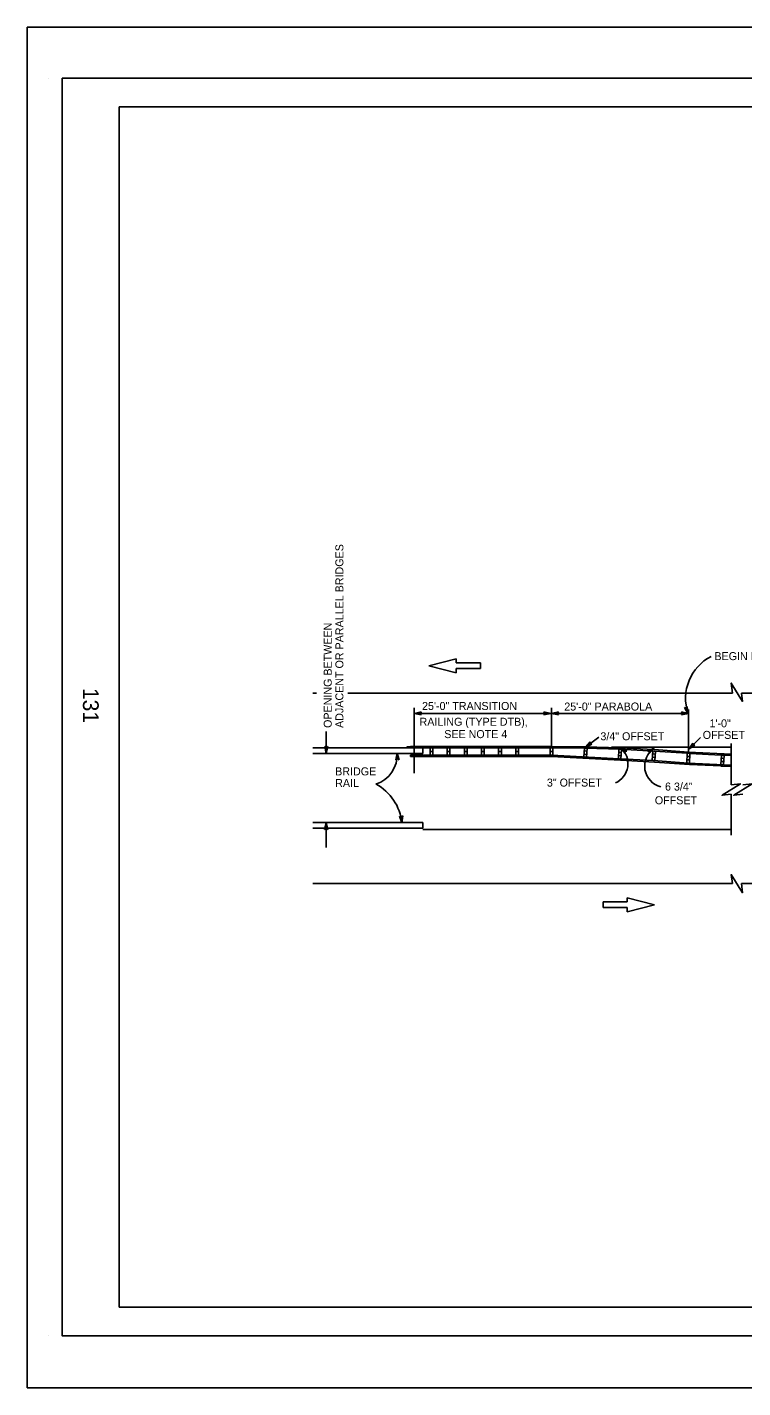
# Model space of a CAD drawing. Extents: x -894 to 866, y -476 to 714.
# Drawn here: x -894 to -268, y -476 to 714 of the extents above; entities that cross this region are included whole.
import ezdxf

# ---------------------------------------------------------------- set-up
doc = ezdxf.new("R2010")
doc.units = 0
for name, color, linetype in [('10 Sheet Format', 7, 'Continuous'), ('56 Stage 3 Anno', 7, 'Continuous'), ('57 Undefined', 7, 'Continuous'), ('60 Nongeo Data', 7, 'Continuous')]:
    doc.layers.add(name, color=color, linetype=linetype)

msp = doc.modelspace()

# ---------------------------------------------------------------- linework, layer by layer
at = {"layer": '10 Sheet Format'}
for p, q in [((-875.4, 669), (-875.4, 669)), ((-813.5, 644), (811.5, 644)), ((-813.5, 644), (-813.5, -406)), ((-813.5, -406), (-438.2, -406)), ((-438.7, -406), (199.1, -406)), ((-875.4, -431.1), (-875.4, -431.1))]:
    msp.add_line(p, q, dxfattribs=at)
for points in [[(-894, 713.6), (866, 713.6), (866, -476.4), (-894, -476.4)], [(-863.4, 669), (836.6, 669), (836.6, -431), (-863.4, -431)], [(-863.4, 669), (836.6, 669), (836.6, -431), (-863.4, -431)]]:
    msp.add_lwpolyline(points, close=True, dxfattribs=at)
at = {"layer": '56 Stage 3 Anno'}
for p, q in [((-317.7, 118.2), (-316.7, 119.4)), ((-317, 119.1), (-316.5, 114.6)), ((-316.7, 119.4), (-316.7, 119.4)), ((-316.7, 119.4), (-316.1, 113.3)), ((-555.6, 118.4), (-555.6, 61.2)), ((-555.3, 113.4), (-549.4, 114.7)), ((-555.3, 113.4), (-435.5, 113.4)), ((-549.4, 112.1), (-555.3, 113.4)), ((-555.3, 113.4), (-555.3, 113.4)), ((-553.9, 113.4), (-549.6, 114.3)), ((-549.6, 112.4), (-553.9, 113.4)), ((-552.6, 113.4), (-549.8, 114)), ((-549.8, 112.8), (-552.6, 113.4)), ((-551.2, 113.4), (-550, 113.6)), ((-550, 113.1), (-551.2, 113.4)), ((-549.4, 114.7), (-550.2, 113.4)), ((-550.2, 113.4), (-549.4, 112.1)), ((-549.4, 114.7), (-549.4, 114.7)), ((-549.4, 112.1), (-549.4, 112.1)), ((-441.3, 113.4), (-442.1, 114.7)), ((-442.1, 114.7), (-442.1, 114.7)), ((-442.1, 114.7), (-436.2, 113.4)), ((-436.2, 113.4), (-442.1, 112.1)), ((-442.1, 112.1), (-441.3, 113.4)), ((-442.1, 112.1), (-442.1, 112.1)), ((-441.9, 114.3), (-437.5, 113.4)), ((-437.5, 113.4), (-441.8, 112.4)), ((-438.9, 113.4), (-441.7, 112.8)), ((-441.6, 114), (-438.9, 113.4)), ((-441.4, 113.7), (-440.2, 113.4)), ((-440.2, 113.4), (-441.4, 113.1)), ((-436.2, 113.4), (-436.2, 113.4)), ((-435.5, 83.8), (-435.5, 118.4)), ((-435.4, 113.4), (-429.5, 114.7)), ((-435.4, 113.4), (-315.8, 113.4)), ((-429.5, 112.1), (-435.4, 113.4)), ((-435.4, 113.4), (-435.4, 113.4)), ((-434.1, 113.4), (-429.8, 114.3)), ((-429.7, 112.4), (-434.1, 113.4)), ((-432.7, 113.4), (-429.9, 114)), ((-430, 112.8), (-432.7, 113.4)), ((-431.4, 113.4), (-430.2, 113.6)), ((-430.2, 113.1), (-431.4, 113.4)), ((-429.5, 114.7), (-430.3, 113.4)), ((-430.3, 113.4), (-429.5, 112.1)), ((-429.5, 114.7), (-429.5, 114.7)), ((-429.5, 112.1), (-429.5, 112.1)), ((-320.9, 113.4), (-321.7, 114.7)), ((-321.7, 114.7), (-321.7, 114.7)), ((-321.7, 114.7), (-315.8, 113.4)), ((-315.8, 113.4), (-321.7, 112.1)), ((-321.7, 112.1), (-320.9, 113.4)), ((-321.7, 112.1), (-321.7, 112.1)), ((-321.5, 114.3), (-317.1, 113.4)), ((-317.1, 113.4), (-321.4, 112.4)), ((-318.5, 113.4), (-321.3, 112.8)), ((-321.2, 114), (-318.5, 113.4)), ((-321, 113.7), (-319.8, 113.4)), ((-319.8, 113.4), (-321, 113.1)), ((-316.1, 113.3), (-319.2, 118.6)), ((-319.2, 118.6), (-319.2, 118.6)), ((-319.2, 118.6), (-317.7, 118.2)), ((-316.5, 114.6), (-318.8, 118.5)), ((-317, 115.9), (-318.4, 118.4)), ((-317.4, 117.2), (-318, 118.3)), ((-317.5, 118.5), (-317.4, 117.2)), ((-317.3, 118.8), (-317, 115.9)), ((-316.1, 113.3), (-316.1, 113.3)), ((-315.8, 79), (-315.8, 116.9)), ((-315.8, 113.4), (-315.8, 113.4)), ((-632.5, 97.7), (-632.5, 78.4)), ((-632.5, 78.4), (-633.8, 84.4)), ((-633.8, 84.4), (-633.8, 84.4)), ((-633.8, 84.4), (-632.5, 83.6)), ((-632.5, 79.8), (-633.5, 84.2)), ((-632.5, 81.2), (-633.1, 84)), ((-632.5, 82.6), (-632.8, 83.8)), ((-632.5, 83.6), (-631.2, 84.4)), ((-631.2, 84.4), (-632.5, 78.4)), ((-631.5, 84.2), (-632.5, 79.8)), ((-631.9, 84), (-632.5, 81.2)), ((-632.2, 83.8), (-632.5, 82.6)), ((-631.2, 84.4), (-631.2, 84.4)), ((-394, 92.6), (-405.7, 83.8)), ((-405.7, 83.8), (-401.7, 88.5)), ((-400.1, 86.4), (-405.7, 83.8)), ((-405.7, 83.8), (-405.7, 83.8)), ((-404.6, 84.7), (-401.7, 88.1)), ((-400.5, 86.5), (-404.6, 84.7)), ((-403.5, 85.5), (-401.6, 87.7)), ((-400.9, 86.7), (-403.5, 85.5)), ((-402.4, 86.3), (-401.6, 87.3)), ((-401.3, 86.8), (-402.4, 86.3)), ((-401.7, 88.5), (-401.7, 88.5)), ((-401.7, 88.5), (-401.6, 86.9)), ((-401.6, 86.9), (-400.1, 86.4)), ((-400.1, 86.4), (-400.1, 86.4)), ((-371.3, 78.5), (-374.8, 83.4)), ((-374.8, 83.4), (-374.8, 83.4)), ((-374.8, 83.4), (-369.5, 80.5)), ((-315.1, 82.3), (-305.1, 92.3)), ((-315.1, 82.3), (-311.9, 87.4)), ((-310, 85.5), (-315.1, 82.3)), ((-314.2, 83.3), (-311.8, 87)), ((-310.4, 85.6), (-314.2, 83.3)), ((-313.2, 84.2), (-311.7, 86.6)), ((-310.8, 85.7), (-313.2, 84.2)), ((-312.2, 85.2), (-311.6, 86.2)), ((-311.2, 85.8), (-312.2, 85.2)), ((-311.9, 87.4), (-311.9, 87.4)), ((-311.9, 87.4), (-311.5, 85.9)), ((-311.5, 85.9), (-310, 85.5)), ((-310, 85.5), (-310, 85.5)), ((-632.5, 78.4), (-632.5, 78.4)), ((-571.5, 72.7), (-570.5, 78.7)), ((-570.2, 73.6), (-571.5, 72.7)), ((-571.5, 72.7), (-571.5, 72.7)), ((-571.1, 73), (-570.4, 77.4)), ((-570.8, 73.2), (-570.4, 76)), ((-570.5, 78.7), (-570.5, 78.7)), ((-570.5, 78.7), (-568.8, 72.9)), ((-570.5, 73.4), (-570.3, 74.6)), ((-570.4, 77.4), (-569.2, 73.1)), ((-570.4, 76), (-569.6, 73.3)), ((-570.3, 74.6), (-569.9, 73.5)), ((-568.8, 72.9), (-570.2, 73.6)), ((-568.8, 72.9), (-568.8, 72.9)), ((-371.2, 78.9), (-373.8, 82.5)), ((-373.8, 82.5), (-369.9, 80.4)), ((-371.1, 79.3), (-372.8, 81.6)), ((-372.8, 81.6), (-370.3, 80.2)), ((-371, 79.7), (-371.8, 80.7)), ((-371.8, 80.7), (-370.7, 80.1)), ((-371, 80), (-371.3, 78.5)), ((-371.3, 78.5), (-371.3, 78.5)), ((-369.5, 80.5), (-371, 80)), ((-369.5, 80.5), (-369.5, 80.5)), ((-351.4, 80.8), (-345.8, 83)), ((-350, 80.1), (-351.4, 80.8)), ((-351.4, 80.8), (-351.4, 80.8)), ((-351.1, 80.6), (-346.9, 82.2)), ((-350.7, 80.4), (-348.1, 81.5)), ((-350.3, 80.2), (-349.2, 80.7)), ((-348.1, 81.5), (-350, 79.4)), ((-349.2, 80.7), (-350, 79.8)), ((-349.9, 78.6), (-350, 80.1)), ((-345.8, 83), (-349.9, 78.6)), ((-346.9, 82.2), (-349.9, 79)), ((-349.9, 78.6), (-349.9, 78.6)), ((-345.8, 83), (-345.8, 83)), ((-315.1, 82.3), (-315.1, 82.3)), ((-566.9, 22.9), (-565.6, 23.8)), ((-565.6, 23.8), (-566.3, 17.8)), ((-565.6, 23.8), (-565.6, 23.8)), ((-633.9, 12), (-632.5, 18)), ((-632.5, 12.8), (-633.9, 12)), ((-633.9, 12), (-633.9, 12)), ((-633.5, 12.2), (-632.5, 16.6)), ((-633.1, 12.4), (-632.5, 15.2)), ((-632.8, 12.6), (-632.5, 13.8)), ((-632.5, 18), (-632.5, -3.9)), ((-632.5, 18), (-632.5, 18)), ((-632.5, 18), (-631.2, 12)), ((-632.5, 16.6), (-631.5, 12.2)), ((-632.5, 15.2), (-631.9, 12.4)), ((-632.5, 13.8), (-632.3, 12.6)), ((-631.2, 12), (-632.5, 12.8)), ((-631.2, 12), (-631.2, 12)), ((-566.3, 17.8), (-568.3, 23.5)), ((-568.3, 23.5), (-568.3, 23.5)), ((-568.3, 23.5), (-566.9, 22.9)), ((-566.5, 19.2), (-567.9, 23.4)), ((-566.6, 20.5), (-567.5, 23.2)), ((-566.8, 21.9), (-567.1, 23)), ((-566.6, 23.1), (-566.8, 21.9)), ((-566.3, 23.3), (-566.6, 20.5)), ((-566, 23.6), (-566.5, 19.2)), ((-566.3, 17.8), (-566.3, 17.8))]:
    msp.add_line(p, q, dxfattribs=at)
for centre, radius, start, end in [((-276.8, 126.5), 41.4, 117.2977, 198.5614), ((-387.2, 69.5), 18.6, 294.3095, 48.4337), ((-597.1, 76.9), 26.6, 287.5842, 3.8317), ((-335.1, 67.4), 18.9, 124.4419, 255.2839), ((-610, 13.1), 43.9, 6.1166, 61.5747)]:
    msp.add_arc(centre, radius, start, end, dxfattribs=at)
at = {"layer": '60 Nongeo Data'}
for p, q in [((-542.7, 155.1), (-518.8, 161.2)), ((-518.8, 149), (-542.7, 155.1)), ((-518.8, 161.2), (-518.8, 157.6)), ((-518.8, 157.6), (-497.7, 157.6)), ((-497.7, 157.6), (-497.7, 155.1)), ((-497.7, 155.1), (-497.7, 152.6)), ((-497.7, 152.6), (-518.8, 152.6)), ((-518.8, 152.6), (-518.8, 149)), ((-644.2, 131.1), (-640.9, 131.1)), ((-613.6, 131.1), (-277.2, 131.1)), ((-269.2, 131.1), (489.8, 131.1)), ((-558.8, 84.4), (-435.5, 84.4)), ((-435.5, 84.4), (-405.6, 84.1)), ((-405.6, 84.1), (-375.6, 83.3)), ((-382.9, 83.8), (-278.3, 83.8)), ((-278.3, 50.8), (-278.3, 87)), ((-644.2, 83.2), (-447.4, 83.2)), ((-644.2, 78.4), (-548, 78.4)), ((-558.8, 76.9), (-435.5, 76.9)), ((-558.8, 76.9), (-558.8, 75.7)), ((-558.8, 75.7), (-435.5, 75.7)), ((-556.7, 76.9), (-556.7, 78.5)), ((-556.7, 76.9), (-554.4, 76.9)), ((-554.4, 76.9), (-554.4, 78.5)), ((-548, 78.4), (-548, 83.2)), ((-541.7, 80.1), (-541.7, 83.2)), ((-539.4, 83.2), (-541.7, 83.2)), ((-541.7, 76.9), (-541.7, 80.1)), ((-539.4, 80.1), (-541.7, 80.1)), ((-541.7, 80.1), (-539.4, 80.1)), ((-541.7, 76.9), (-539.4, 76.9)), ((-539.4, 80.1), (-539.4, 83.2)), ((-539.4, 76.9), (-539.4, 80.1)), ((-526.7, 80.1), (-526.7, 83.2)), ((-524.3, 83.2), (-526.7, 83.2)), ((-526.7, 76.9), (-526.7, 80.1)), ((-524.3, 80.1), (-526.7, 80.1)), ((-526.7, 80.1), (-524.3, 80.1)), ((-526.7, 76.9), (-524.3, 76.9)), ((-524.3, 80.1), (-524.3, 83.2)), ((-524.3, 76.9), (-524.3, 80.1)), ((-511.7, 80.1), (-511.7, 83.2)), ((-509.3, 83.2), (-511.7, 83.2)), ((-511.7, 76.9), (-511.7, 80.1)), ((-509.3, 80.1), (-511.7, 80.1)), ((-511.7, 80.1), (-509.3, 80.1)), ((-511.7, 76.9), (-509.3, 76.9)), ((-509.3, 80.1), (-509.3, 83.2)), ((-509.3, 76.9), (-509.3, 80.1)), ((-496.7, 80.1), (-496.7, 83.2)), ((-494.3, 83.2), (-496.7, 83.2)), ((-496.7, 76.9), (-496.7, 80.1)), ((-494.3, 80.1), (-496.7, 80.1)), ((-496.7, 80.1), (-494.3, 80.1)), ((-496.7, 76.9), (-494.3, 76.9)), ((-494.3, 80.1), (-494.3, 83.2)), ((-494.3, 76.9), (-494.3, 80.1)), ((-481.7, 80.1), (-481.7, 83.2)), ((-479.3, 83.2), (-481.7, 83.2)), ((-481.7, 76.9), (-481.7, 80.1)), ((-479.3, 80.1), (-481.7, 80.1)), ((-481.7, 80.1), (-479.3, 80.1)), ((-481.7, 76.9), (-479.3, 76.9)), ((-479.3, 80.1), (-479.3, 83.2)), ((-479.3, 76.9), (-479.3, 80.1)), ((-466.7, 80.1), (-466.7, 83.2)), ((-464.3, 83.2), (-466.7, 83.2)), ((-466.7, 76.9), (-466.7, 80.1)), ((-464.3, 80.1), (-466.7, 80.1)), ((-466.7, 80.1), (-464.3, 80.1)), ((-466.7, 76.9), (-464.3, 76.9)), ((-464.3, 80.1), (-464.3, 83.2)), ((-464.3, 76.9), (-464.3, 80.1)), ((-447.4, 83.3), (-435.5, 83.3)), ((-436.7, 80.1), (-436.7, 83.3)), ((-434.3, 83.3), (-436.7, 83.3)), ((-436.7, 77), (-436.7, 80.1)), ((-434.3, 80.1), (-436.7, 80.1)), ((-436.7, 80.1), (-434.3, 80.1)), ((-436.7, 77), (-434.3, 77)), ((-435.5, 83.3), (-405.6, 82.9)), ((-435.5, 76.9), (-435.5, 75.7)), ((-435.5, 76.9), (-376.1, 73.6)), ((-435.5, 75.7), (-375, 72.4)), ((-434.3, 80.1), (-434.3, 83.3)), ((-434.3, 77), (-434.3, 80.1)), ((-406.7, 83), (-407.1, 75.3)), ((-407, 77.7), (-404.6, 77.6)), ((-406.8, 80.6), (-404.5, 80.4)), ((-405.6, 82.9), (-375.7, 82.1)), ((-404.4, 82.9), (-404.8, 75.2)), ((-376.6, 82.2), (-377, 73.7)), ((-376.9, 76.5), (-374.5, 76.4)), ((-376.7, 79.4), (-374.4, 79.3)), ((-376.1, 73.6), (-346.4, 72.1)), ((-375.7, 82.1), (-345.8, 80.5)), ((-375.6, 83.3), (-345.7, 81.7)), ((-375, 72.4), (-345.3, 70.8)), ((-374.2, 82), (-374.7, 73.5)), ((-346.9, 80.6), (-347.3, 72.2)), ((-347.2, 75), (-344.9, 74.9)), ((-347.1, 77.9), (-344.7, 77.7)), ((-346.4, 72.1), (-316, 70)), ((-345.8, 80.5), (-316.8, 78.5)), ((-345.7, 81.7), (-315.6, 79.6)), ((-344.6, 80.5), (-345, 72)), ((-316.8, 78.5), (-317.2, 70)), ((-317.1, 72.9), (-314.8, 72.7)), ((-317, 75.7), (-314.6, 75.6)), ((-314.5, 78.4), (-316.8, 78.5)), ((-278.3, 77.8), (-315.6, 79.6)), ((-314.5, 78.4), (-314.9, 69.9)), ((-287, 77), (-314.5, 78.4)), ((-286.9, 77), (-287.3, 68.4)), ((-287.1, 74.2), (-284.7, 74)), ((-284.6, 76.9), (-287, 77)), ((-284.6, 76.9), (-285, 68.3)), ((-278.4, 76.6), (-284.6, 76.9)), ((-345.3, 70.8), (-314.9, 68.7)), ((-278.3, 68.1), (-316, 70)), ((-287.4, 67.4), (-314.9, 68.7)), ((-285, 67.2), (-287.4, 67.3)), ((-287.2, 71.3), (-284.9, 71.2)), ((-278.3, 66.9), (-285, 67.3)), ((-278.3, 6.9), (-278.3, 42.8)), ((-644.2, 18), (-548, 18)), ((-644.2, 13.1), (-548, 13.1)), ((-548, 18), (-548, 13.1)), ((-548, 11.8), (-278.3, 11.8)), ((-644.2, -35.4), (-277.3, -35.4)), ((-269.3, -35.4), (489.8, -35.4)), ((-369.2, -51.5), (-390.3, -51.5)), ((-390.3, -51.5), (-390.3, -54)), ((-390.3, -54), (-390.3, -56.5)), ((-390.3, -56.5), (-369.2, -56.5)), ((-345.3, -54), (-369.2, -47.9)), ((-369.2, -47.9), (-369.2, -51.5)), ((-369.2, -60.1), (-345.3, -54)), ((-369.2, -56.5), (-369.2, -60.1))]:
    msp.add_line(p, q, dxfattribs=at)
for points in [[(-277.2, 131.1), (-278.3, 139.9), (-268.3, 123.9), (-269.2, 131.1)], [(-278.3, 50.8), (-270.3, 51.8), (-286.3, 41.8), (-278.3, 42.8)], [(-268.1, 50.8), (-260.1, 51.8), (-276.1, 41.8), (-268.1, 42.8)], [(-277.3, -35.4), (-278.3, -27.5), (-268.3, -43.5), (-269.3, -35.4)]]:
    msp.add_lwpolyline(points, dxfattribs=at)
msp.add_ellipse((-558.8, 83.2), major_axis=(-3.82, -0.04), ratio=0.314413, start_param=4.715749, end_param=6.255778, dxfattribs=at)

# ---------------------------------------------------------------- texts
at = {"layer": '10 Sheet Format'}
msp.add_text('131', height=13.78, rotation=270, dxfattribs=at).set_placement((-845.3, 135.7))
at = {"layer": '57 Undefined'}
for s, p in [('ADJACENT OR PARALLEL BRIDGES', (-617.5, 100.7)), ('OPENING BETWEEN', (-627.7, 100.7))]:
    msp.add_text(s, height=7, rotation=90, dxfattribs=at).set_placement(p)
for s, p in [('BEGIN FLARE', (-293, 160)), ('25\'-0" TRANSITION', (-548.7, 116.4)), ('25\'-0" PARABOLA', (-424.3, 115.9)), ('RAILING (TYPE DTB),', (-550.9, 102.6)), ('1\'-0"', (-297.3, 101.2)), ('SEE NOTE 4', (-529.3, 91.8)), ('3/4" OFFSET', (-392.7, 89.9)), ('OFFSET', (-303.2, 91.1)), ('BRIDGE', (-624.7, 59.2)), ('RAIL', (-624.7, 49)), ('3" OFFSET', (-439.5, 49.4)), ('6 3/4"', (-336.2, 45.9)), ('OFFSET', (-345.1, 33.9))]:
    msp.add_text(s, height=7, dxfattribs=at).set_placement(p)

doc.saveas('drawing.dxf')
